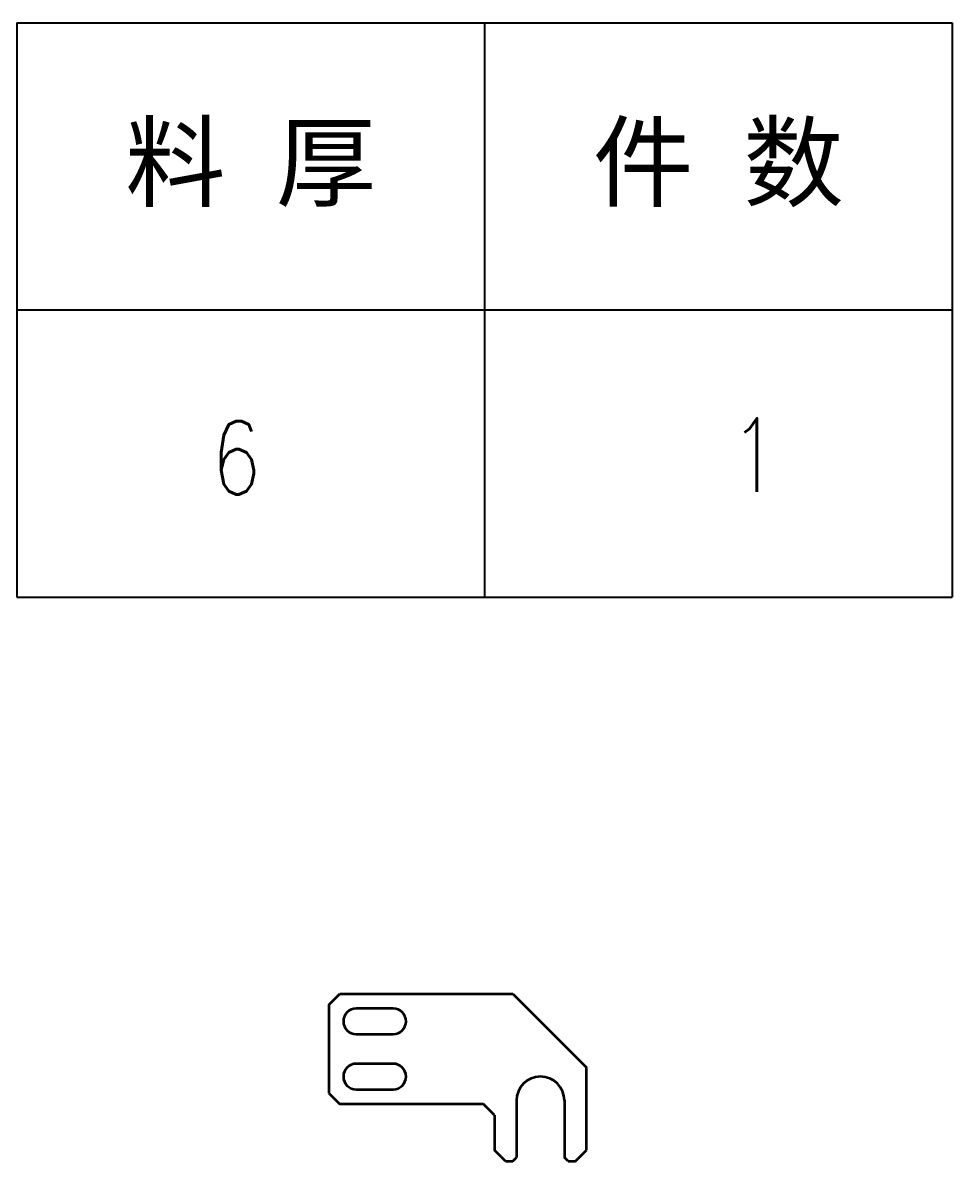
# Model space of a CAD drawing. Header units: millimetres. Extents: x -49992 to 104182, y -50696 to 36476.
# Drawn here: x -49571.8 to -49319.4, y 35985.8 to 36295 of the extents above; entities that cross this region are included whole.
import ezdxf
from ezdxf.enums import TextEntityAlignment as Align

# ---------------------------------------------------------------- set-up
doc = ezdxf.new("R2010")
doc.units = ezdxf.units.MM
doc.header["$LTSCALE"] = 0.5
doc.styles.add('DIM', font='romans.shx', dxfattribs={"width": 0.8, "bigfont": 'bigfont.shx'})
doc.styles.get("Standard").update_dxf_attribs({"font": 'simplex.shx'})

# ---------------------------------------------------------------- blocks, each defined once
blk = doc.blocks.new('*T135')
at = {"color": 0, "linetype": 'ByBlock', "lineweight": -2, "transparency": 16777216}
for p, q in [((0, 0), (127, 0)), ((0, 0), (0, -78)), ((63.5, 0), (63.5, -78)), ((127, 0), (127, -78)), ((0, -39), (127, -39)), ((0, -78), (127, -78))]:
    blk.add_line(p, q, dxfattribs=at)
at = {"color": 0, "transparency": 16777216, "char_height": 10, "width": 60.5, "attachment_point": 5}
for s, insert in [('{\\fSimSun|b0|i0|c134|p2;料 厚}', (31.75, -19.5)), ('{\\fSimSun|b0|i0|c134|p2;件 数}', (95.25, -19.5))]:
    blk.add_mtext(s, dxfattribs=dict(at, insert=insert))
blk = doc.blocks.new('拆图参数')
blk.add_blockref('*T135', (-63.5, 78))
at = {"style": 'DIM', "width": 0.8}
blk.add_attdef('6', text='', height=10, dxfattribs=at).set_placement((-37.13, 18.91), align=Align.MIDDLE_LEFT)
blk.add_attdef('1', text='', height=10, dxfattribs=at).set_placement((36.65, 19.27), align=Align.MIDDLE_CENTER)

msp = doc.modelspace()

# ---------------------------------------------------------------- linework, layer by layer
at = {"color": 7, "lineweight": 35, "ltscale": 0.106066}
for p, q in [((-49488.686, 36028.274), (-49485.686, 36031.274)), ((-49488.686, 36004.274), (-49485.686, 36001.274)), ((-49443.686, 35998.274), (-49446.686, 36001.274)), ((-49440.686, 35985.774), (-49443.686, 35988.774)), ((-49421.686, 35985.774), (-49418.686, 35988.774))]:
    msp.add_line(p, q, dxfattribs=at)
at = {"color": 7, "lineweight": 35}
for p, q in [((-49485.686, 36031.274), (-49438.686, 36031.274)), ((-49438.686, 36031.274), (-49418.686, 36011.274)), ((-49488.686, 36028.274), (-49488.686, 36004.274)), ((-49418.686, 35988.774), (-49418.686, 36011.274)), ((-49446.686, 36001.274), (-49485.686, 36001.274))]:
    msp.add_line(p, q, dxfattribs=at)
at = {"color": 7, "lineweight": 35, "ltscale": 0.25}
for p, q in [((-49471.186, 36027.274), (-49481.186, 36027.274)), ((-49481.186, 36020.274), (-49471.186, 36020.274)), ((-49471.186, 36012.274), (-49481.186, 36012.274)), ((-49481.186, 36005.274), (-49471.186, 36005.274))]:
    msp.add_line(p, q, dxfattribs=at)
at = {"color": 7, "lineweight": 35, "ltscale": 0.3875}
for p, q in [((-49437.686, 36002.274), (-49437.686, 35986.774)), ((-49424.686, 36002.274), (-49424.686, 35986.774))]:
    msp.add_line(p, q, dxfattribs=at)
at = {"color": 7, "lineweight": 35, "ltscale": 0.2375}
msp.add_line((-49443.686, 35998.274), (-49443.686, 35988.774), dxfattribs=at)
at = {"color": 7, "lineweight": 35, "ltscale": 0.05}
for p, q in [((-49440.686, 35985.774), (-49438.686, 35985.774)), ((-49423.686, 35985.774), (-49421.686, 35985.774))]:
    msp.add_line(p, q, dxfattribs=at)
at = {"color": 7, "lineweight": 35, "ltscale": 0.035355}
for p, q in [((-49438.686, 35985.774), (-49437.686, 35986.774)), ((-49423.686, 35985.774), (-49424.686, 35986.774))]:
    msp.add_line(p, q, dxfattribs=at)
at = {"color": 7, "lineweight": 35}
for centre, radius, start, end in [((-49481.186, 36023.774), 3.5, 90, 270), ((-49471.186, 36023.774), 3.5, 270, 90), ((-49481.186, 36008.774), 3.5, 90, 270), ((-49471.186, 36008.774), 3.5, 270, 90), ((-49431.186, 36002.274), 6.5, 0, 180)]:
    msp.add_arc(centre, radius, start, end, dxfattribs=at)

# ---------------------------------------------------------------- block references
at = {"linetype": 'Continuous', "ltscale": 2, "xscale": 2, "yscale": 2, "zscale": 2}
msp.add_blockref('拆图参数', (-49446.363, 36139.028), dxfattribs=at).add_auto_attribs({'1': '1', '6': '6'})

doc.saveas('drawing.dxf')
